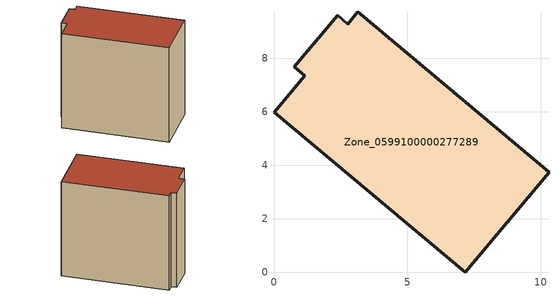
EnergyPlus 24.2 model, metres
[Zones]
Zone_0599100000277289
 floor ground (C_G): 0,5.98 1.15,7.35 0.76,7.68 2.38,9.61 2.76,9.28 3.14,9.74 10.3,3.74 7.16,0 z0
 wall outside (C_F): 1.15,7.35 0,5.98 7.16,0 10.3,3.74 3.14,9.74 2.76,9.28 2.38,9.61 0.76,7.68 1.15,7.35 z0:9.01
 roof outside (C_R): 3.14,9.74 2.76,9.28 2.38,9.61 0.76,7.68 1.15,7.35 0,5.98 7.16,0 10.3,3.74 z9.01
[BUILDING]
Pand.0599100000277289: North Axis=0; Terrain=City; Loads Convergence Tolerance Value=0.04; Temperature Convergence Tolerance Value=0.4; Solar Distribution=FullExterior; Maximum Number of Warmup Days=25; Minimum Number of Warmup Days=1
[Site:Location]
Rotterdam.The.Hague.AP_ZH_NLD Design_Conditions: Latitude=51.96; Longitude=4.45; Time Zone=1; Elevation=-4.5
[SITE:GROUNDTEMPERATURE:BUILDINGSURFACE]
18, 18, 18, 18, 18, 18, 18, 18, 18, 18, 18, 18
[MATERIAL] Thermal Absorptance=0.9; Solar Absorptance=0.7; Visible Absorptance=0.7
Name | Roughness | Thickness | Conductivity | Density | Specific Heat
G.TI.1946 | MediumSmooth | 0.15 | 1 | 540 | 1210
F.TI.1946 | Rough | 0.3 | 0.857143 | 1920 | 840
R.TI.1946 | MediumRough | 0.2 | 0.1 | 1500 | 1000
[CONSTRUCTION]
C_G: G.TI.1946
C_F: F.TI.1946
C_R: R.TI.1946
[ZONE]
Zone_0599100000277289: Type=1; Multiplier=1; Ceiling Height=Autocalculate; Volume=Autocalculate; Floor Area=autocalculate; Part of Total Floor Area=Yes
[ZONEINFILTRATION:DESIGNFLOWRATE]
Infil_Zone_0599100000277289: Zone or ZoneList or Space or SpaceList=Zone_0599100000277289; Schedule=AlwaysOn; Design Flow Rate Calculation Method=Flow/Area; Flow Rate per Floor Area=0.003; Constant Term Coefficient=1; Temperature Term Coefficient=0; Velocity Term Coefficient=0; Velocity Squared Term Coefficient=0
[HVACTEMPLATE:ZONE:IDEALLOADSAIRSYSTEM]
Zone_0599100000277289: Maximum Heating Supply Air Temperature=50; Minimum Cooling Supply Air Temperature=13; Maximum Heating Supply Air Humidity Ratio=0.0156; Minimum Cooling Supply Air Humidity Ratio=0.0077; Heating Limit=NoLimit; Cooling Limit=NoLimit; Dehumidification Control Type=ConstantSensibleHeatRatio; Cooling Sensible Heat Ratio=0.7; Dehumidification Setpoint=60; Humidification Control Type=None; Humidification Setpoint=30; Outdoor Air Method=None; Outdoor Air Flow Rate per Person=0.00944; Outdoor Air Flow Rate per Zone Floor Area=0; Outdoor Air Flow Rate per Zone=0; Demand Controlled Ventilation Type=None; Outdoor Air Economizer Type=NoEconomizer; Heat Recovery Type=None; Sensible Heat Recovery Effectiveness=0.7; Latent Heat Recovery Effectiveness=0.65
[ZONECONTROL:THERMOSTAT]
ThermostatControl_Zone_0599100000277289: Zone or ZoneList=Zone_0599100000277289; Control Type Schedule=DualSetpointControlType; Control 1=Thermostat_Zone_0599100000277289; Temperature Difference Between Cutout And Setpoint=0
[THERMOSTATSETPOINT:DUALSETPOINT]
Thermostat_Zone_0599100000277289: Heating Setpoint Temperature Schedule=HeatingSetpoint_Zone_0599100000277289; Cooling Setpoint Temperature Schedule=CoolingSetpoint_Zone_0599100000277289
[SCHEDULE:COMPACT]
HeatingSetpoint_Zone_0599100000277289: Through: 12/31, For: AllDays, Until: 24:00, 21
CoolingSetpoint_Zone_0599100000277289: Through: 12/31, For: AllDays, Until: 24:00, 24
DualSetpointControlType: Through: 12/31, For: AllDays, Until: 24:00, 4
AlwaysOn: Through: 12/31, For: AllDays, Until: 24:00, 1
